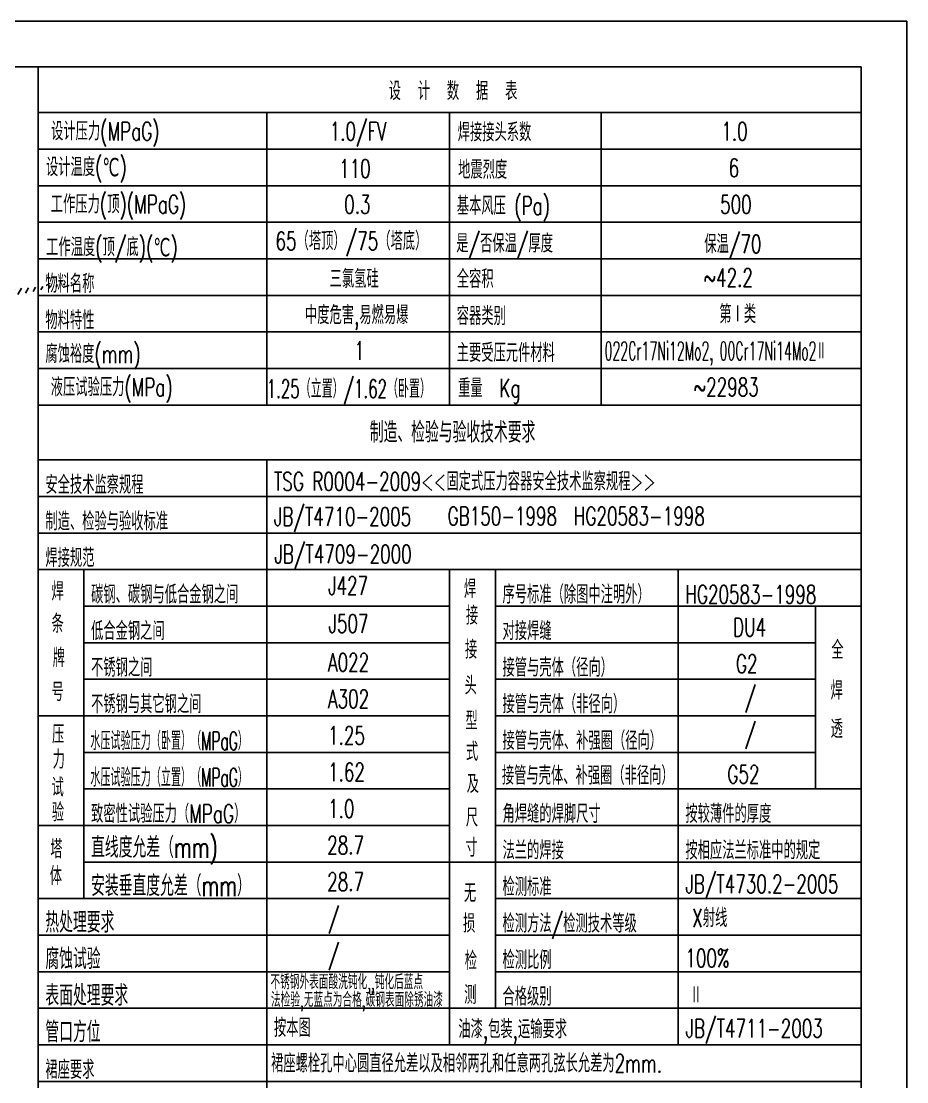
# Model space of a CAD drawing. Header units: millimetres. Extents: x -1250 to 28450, y -500 to 41550.
# Drawn here: x 18764 to 28450, y 29946 to 41550 of the extents above; entities that cross this region are included whole.
import ezdxf

# ---------------------------------------------------------------- set-up
doc = ezdxf.new("R2010")
doc.units = ezdxf.units.MM
doc.header["$LTSCALE"] = 500
for name, color, linetype in [('1轮廓实线层', 7, 'Continuous'), ('2细线层', 4, 'Continuous'), ('5剖面线层', 2, 'Continuous'), ('6文字层', 3, 'Continuous'), ('图框层', 7, 'Continuous'), ('尺寸线', 4, 'Continuous')]:
    doc.layers.add(name, color=color, linetype=linetype)
doc.styles.add('PC_TEXTSTYLE', font='romans.shx', dxfattribs={"width": 0.67, "bigfont": 'hzfs.shx'})

msp = doc.modelspace()

# ---------------------------------------------------------------- hatches: boundary and pattern name
at = {"layer": '5剖面线层'}
h = msp.add_hatch(dxfattribs=at)
h.set_pattern_fill('ANSI31', color=256, scale=20, angle=15, style=0)
h.set_pattern_definition([(59.99999999999999, (760.5491985457484, 5404.963690685632), (-54.99261314031185, 31.75000000000001), [])])
edge = h.paths.add_edge_path()
edge.add_spline(control_points=[(15347.64448474233, 38005.39774429286), (15268.50466436542, 37977.22012432595), (15190.0184156848, 37948.56192174309), (14895.34750383579, 37838.23726530466), (14683.7387555288, 37753.36449524434), (14477.82275759969, 37664.97762327793)], knot_values=[5.331202439561146, 5.331202439561146, 5.331202439561146, 5.331202439561146, 5.355121068494465, 5.355121068494465, 5.421783408704784, 5.421783408704784, 5.421783408704784, 5.421783408704784], degree=3, periodic=0)
edge.add_spline(control_points=[(14477.82275759965, 37664.97762327791), (14479.12788409781, 37653.24256392985), (14494.96148971193, 37611.82964718401), (14654.31192453605, 37569.06517526338), (14615.78538244987, 37439.14626262125), (14591.38787975574, 37356.87318931729)], knot_values=[73.55408875511456, 73.55408875511456, 73.55408875511456, 73.55408875511456, 94.41648195735753, 155.2104170394599, 260.1871358237849, 260.1871358237849, 260.1871358237849, 260.1871358237849], degree=3, periodic=0)
edge.add_ellipse((22388.97477291503, 32891.89941783214), major_axis=(-12000, 0), ratio=0.5, start_angle=304.46461758902564, end_angle=310.3617997826329, ccw=False)
edge.add_line((15598.2083918142, 37838.75427615653), (15595.12214499047, 37847.74720227837))
edge.add_line((15595.12214499047, 37847.74720227837), (15347.64448474229, 38005.39774429284))
edge = h.paths.add_edge_path()
edge.add_ellipse((22388.97477291503, 32891.89941783214), major_axis=(-12000, 0), ratio=0.5, start_angle=296.62577303345836, end_angle=300.846477528423, ccw=False)
edge.add_spline(control_points=[(17011.03971505595, 38255.61581864629), (17011.22934100748, 38297.26148737821), (17055.25681520729, 38389.71686949969), (17028.15564233989, 38467.81303171957), (17007.40381598019, 38502.0392199607)], knot_values=[164.902573718084, 164.902573718084, 164.902573718084, 164.902573718109, 234.8978918791663, 294.4505016063489, 294.4505016063489, 294.4505016063489, 294.4505016063489], degree=3, periodic=0)
edge.add_spline(control_points=[(17007.40381598015, 38502.03921996069), (16819.19664624361, 38455.4544787397), (16633.3388394566, 38406.41583049914), (16398.89049051296, 38340.61130877049), (16347.90625987608, 38326.05717290251), (16297.12961229017, 38311.31740565051)], knot_values=[5.172066483705583, 5.172066483705583, 5.172066483705583, 5.172066483705583, 5.223909165165447, 5.223909165165447, 5.238389359644483, 5.238389359644483, 5.238389359644483, 5.238389359644483], degree=3, periodic=0)
edge.add_line((16297.12961229025, 38311.31740565053), (16231.88651485721, 38050.34453209163))
edge.add_line((16231.88651485721, 38050.34453209163), (16236.10110312348, 38043.16493233403))
h = msp.add_hatch(color=256, dxfattribs=at)
edge = h.paths.add_edge_path()
edge.add_line((16297.13469164838, 38311.33772312052), (16075.91575240297, 38310.03193198907))
edge.add_line((16075.91575240296, 38310.03193198907), (16230.89034944367, 38041.60805603184))
edge.add_ellipse((22388.97477291503, 32891.89941783214), major_axis=(-12000, 0), ratio=0.5, start_angle=300.8631638048709, end_angle=300.87546063071375, ccw=False)
edge.add_line((16233.10095320327, 38042.26876176719), (16230.84460265511, 38046.1768755567))
edge.add_line((16230.84460265511, 38046.1768755567), (16297.13469164838, 38311.33772312052))
h = msp.add_hatch(color=256, dxfattribs=at)
edge = h.paths.add_edge_path()
edge.add_line((16231.88651485721, 38050.34453209164), (16230.84460265511, 38046.1768755567))
edge.add_line((16230.84460265511, 38046.17687555669), (16233.10096735131, 38042.26873726239))
edge.add_ellipse((22388.97477291503, 32891.89941783214), major_axis=(-12000, 0), ratio=0.5, start_angle=300.846477528423, end_angle=300.87546063071375, ccw=False)
edge.add_line((16236.10110312348, 38043.16493233404), (16231.88651485721, 38050.34453209164))

# ---------------------------------------------------------------- linework, layer by layer
at = {"layer": '1轮廓实线层'}
msp.add_line((18949.71515584862, 41050.0000000002), (18949.71515584807, 16161.95796909858), dxfattribs=at)
at = {"layer": '2细线层'}
for q in [(-1250, 41550), (28450, -500)]:
    msp.add_line((28450, 41550), q, dxfattribs=at)
at = {"layer": '图框层'}
for q in [(0, 41050), (27950, 0)]:
    msp.add_line((27950, 41050), q, dxfattribs=at)
at = {"layer": '尺寸线'}
for p, q in [((18949.71515584817, 40549.98417532511), (27950, 40549.98417532511)), ((21449.79427922433, 40549.98417532527), (21449.79427922342, 37349.79144103514)), ((23449.85757792475, 40549.98417532527), (23449.85757792397, 37349.79144103514)), ((25105.62464340683, 40549.98417532527), (25105.62464340602, 37349.79144103514)), ((18949.71515584817, 40149.97151558502), (27950, 40149.97151558502)), ((18949.71515584817, 39749.95885584494), (27950, 39749.95885584494)), ((18949.71515584817, 39349.94619610486), (27950, 39349.94619610486)), ((18949.71515584817, 38949.93353636479), (27950, 38949.93353636479)), ((18949.71515584817, 38549.9208766247), (27950, 38549.9208766247)), ((18949.71515584806, 38149.90821688461), (27949.99999999987, 38149.90821688461)), ((18949.71515584806, 37749.89555714474), (27949.99999999987, 37749.89555714474)), ((18949.71515584806, 37349.79144103514), (27949.99999999987, 37349.79144103514)), ((18949.71515584851, 36749.86390779456), (27950.00000000032, 36749.86390779456)), ((21449.79427922465, 36749.86390779456), (21449.79427922613, 29549.63603247316)), ((18949.71515584851, 36349.85124805447), (27950.00000000032, 36349.85124805447)), ((18949.71515584851, 35949.83858831438), (27950.00000000032, 35949.83858831438)), ((18949.71515584851, 35549.8259285743), (27950.00000000032, 35549.8259285743)), ((19449.73098052365, 35549.8259285743), (19449.73098052434, 31949.71199091359)), ((23449.85757792364, 35549.8259285743), (23449.85757792364, 30349.66135195328)), ((23949.8734025987, 35549.8259285743), (23949.8734025987, 30749.67401169338)), ((25949.93670130056, 35549.8259285743), (25949.93670129899, 30349.66135195328)), ((19449.73098052365, 35149.8132688344), (23449.85757792296, 35149.81326883425)), ((23949.8734025981, 35149.81326883425), (27950.00000000032, 35149.81326883425)), ((27449.98417532662, 35149.81326883425), (27449.98417532662, 33149.74997013385)), ((19449.73098052365, 34749.80060909431), (23449.85757792296, 34749.80060909431)), ((23949.8734025981, 34749.80060909431), (27449.98417532739, 34749.80060909431)), ((19449.73098052365, 34349.78794935424), (23449.85757792296, 34349.78794935409)), ((23949.8734025981, 34349.78794935409), (27449.98417532739, 34349.78794935409)), ((18949.71515584851, 33949.77528961403), (23449.85757792364, 33949.77528961403)), ((23949.8734025987, 33949.77528961403), (27449.98417532662, 33949.77528961382)), ((19449.73098052365, 33549.76262987393), (23449.85757792364, 33549.76262987393)), ((23949.8734025987, 33549.76262987393), (27449.98417532662, 33549.76262987409)), ((19449.73098052365, 33149.74997013385), (23449.85757792364, 33149.74997013385)), ((23949.8734025987, 33149.74997013385), (27950.00000000032, 33149.74997013385)), ((18949.71515584851, 32749.73731039377), (23449.85757792364, 32749.73731039377)), ((23949.8734025987, 32749.73731039377), (27950.00000000032, 32749.73731039377)), ((19449.73098052365, 32349.72465065371), (27950.00000000032, 32349.72465065371)), ((18949.71515584851, 31949.71199091359), (23449.85757792364, 31949.71199091359)), ((23949.8734025987, 31949.71199091359), (27950.00000000032, 31949.71199091359)), ((18949.71515584851, 31549.69933117355), (23449.85757792364, 31549.69933117355)), ((23949.8734025987, 31549.69933117355), (27950.00000000032, 31549.69933117355)), ((18949.71515584851, 31149.68667143345), (23449.85757792364, 31149.68667143345)), ((23949.8734025987, 31149.68667143345), (27950.00000000032, 31149.68667143345)), ((18949.71515584851, 30749.67401169338), (27950.00000000032, 30749.67401169338)), ((18949.71515584851, 30349.6613519533), (27950.00000000032, 30349.6613519533)), ((18949.71515584851, 29949.64869221322), (27950.00000000032, 29949.64869221322))]:
    msp.add_line(p, q, dxfattribs=at)

# ---------------------------------------------------------------- texts
at = {"layer": '6文字层', "style": 'PC_TEXTSTYLE'}
for s, height, width, p in [('1.0/FV', 200.31408, 0.6700000166893005, (22138.28672453794, 40245.48532664599)), ('焊接接头系数', 200.31408, 0.6700000166893005, (23537.95424941998, 40235.10622076378)), ('1.0', 200.31408, 0.6700000166893005, (26421.88067027156, 40245.48532664472)), ('110', 200.3139972686768, 0.6700000166893005, (22241.43942748902, 39837.00095949905)), ('地震烈度', 200.31408, 0.6700000166893005, (23542.70664673705, 39825.59631856114)), ('6', 200.31408, 0.6700000166893005, (26501.59616057119, 39845.47266690591)), ('0.3', 200.31408, 0.6700000166893005, (22297.11637492154, 39445.46000716584)), ('基本风压 (Pa)', 200.31408, 0.6700000166893005, (23528.44969669767, 39430.48885649796)), ('500', 200.31408, 0.6700000166893005, (26408.30659218056, 39445.46000716584)), ('65（塔顶）/75（塔底）', 200.3139972686768, 0.6700000166893005, (21545.89009557967, 39045.44734742561)), ('是/否保温/厚度', 200.31408, 0.6700000166893005, (23522.46910283209, 39018.70183294752)), ('保温/70', 200.31408, 0.6700000166893005, (26235.24077290575, 39011.68025553511)), ('工作温度(顶/底)(℃)', 200.31408, 0.6700000166893005, (19037.01233147197, 38978.08421849624)), ('物料名称', 200.31408, 0.6700000166893005, (19028.30727462186, 38578.07155875616)), ('三氯氢硅', 200.3139972686768, 0.6700000166893005, (22137.82587966585, 38630.89624187444)), ('全容积', 200.31408, 0.6700000166893005, (23528.44969669767, 38629.79878351477)), ('~42.2', 200.3139972686768, 0.6700000166893005, (26226.42635594227, 38645.43468768567)), ('中度危害,易燃易爆', 200.31408, 0.6700000166893005, (21867.89829705602, 38235.38653568229)), ('容器类别', 200.31408, 0.6700000166893005, (23528.44969669754, 38224.63536642354)), ('第Ⅰ类', 200.31408, 0.6700000166893005, (26399.5672990208, 38245.42202794577)), ('物料特性', 200.31408, 0.6700000166893005, (19028.30727462174, 38178.05889901608)), ('腐蚀裕度(mm)', 200.31408, 0.6700000166893005, (19028.30727462162, 37809.48946406921)), ('1', 200.31408, 0.6700000166893005, (22406.28147516686, 37845.40936820606)), ('主要受压元件材料', 200.31408, 0.6700000166893005, (23527.44061876096, 37822.24126160535)), ('022Cr17Ni12Mo2, 00Cr17Ni14Mo2Ⅱ', 200.3139972686768, 0.5, (25145.23494877167, 37842.9518562562)), ('1.25（立置）/1.62（卧置）', 200.3139972686768, 0.6000000238418579, (21449.79427922345, 37428.10519598854)), ('重量  Kg', 200.3139972686768, 0.6700000166893005, (23542.70153154516, 37435.35766604374)), ('~22983', 200.3139972686768, 0.6700000166893005, (26117.89186369546, 37446.97066782846)), ('安全技术监察规程', 200.31408, 0.6700000166893005, (19028.30727462218, 36378.0019301859)), ('TSG R0004-2009<<固定式压力容器安全技术监察规程>>', 200.31408, 0.6700000166893005, (21528.38639799824, 36413.98911699944)), ('JB/T4710-2005', 200.31408, 0.6700000166893005, (21528.38639799824, 36029.39961199361)), ('GB150-1998  HG20583-1998', 200.3139972686768, 0.6700000166893005, (23428.17556643377, 36034.48244427537)), ('制造、检验与验收标准', 200.31408, 0.6700000166893005, (19028.30727462218, 35977.98927044583)), ('焊接规范', 200.31408, 0.6700000166893005, (19028.30727462218, 35577.97661070577)), ('JB/T4709-2000', 200.31408, 0.6700000166893005, (21533.53130748979, 35619.10493621391)), ('焊', 200.31408, 0.6700000166893005, (19095.92336910218, 35211.67892805998)), ('碳钢、碳钢与低合金钢之间', 200.31408, 0.6700000166893005, (19528.32309929724, 35177.96395096584)), ('J427', 200.31408, 0.6700000166893005, (22121.03666223314, 35273.92672379201)), ('焊', 200.31408, 0.6700000166893005, (23606.53947642369, 35238.041672913)), ('序号标准（除图中注明外）', 200.31408, 0.6700000166893005, (24028.46552137159, 35177.96395096568)), ('HG20583-1998', 200.31408, 0.6700000166893005, (26028.52882007415, 35177.96395096568)), ('接', 200.31408, 0.6700000166893005, (23627.65886109884, 34947.60570759208)), ('条', 200.31408, 0.6700000166893005, (19095.92336910218, 34857.74637908765)), ('J507', 200.31408, 0.6700000166893005, (22125.66660552357, 34859.56747924086)), ('低合金钢之间', 200.31408, 0.6700000166893005, (19528.32309929724, 34777.95129122579)), ('对接焊缝', 200.31408, 0.6700000166893005, (24028.46552137238, 34777.95129122579)), ('DU4', 200.31408, 0.6700000166893005, (26549.42542999045, 34818.90671603043)), ('牌', 200.31408, 0.6700000166893005, (19108.81073555575, 34484.50050189623)), ('接', 200.31408, 0.6700000166893005, (23618.04537775263, 34574.96110417265)), ('全', 200.31408, 0.6700000166893005, (27624.69165241596, 34572.05840320582)), ('不锈钢之间', 200.31408, 0.6700000166893005, (19528.32309929724, 34377.9386314857)), ('A022', 200.3139972686768, 0.6700000166893005, (22121.03666223536, 34434.33826760922)), ('接管与壳体（径向）', 200.31408, 0.6700000166893005, (24028.46552137238, 34377.93863148552)), ('G2', 200.31408, 0.6700000166893005, (26581.406384492, 34418.89405629019)), ('头', 200.31408, 0.6700000166893005, (23613.2007877192, 34183.0861068468)), ('号', 200.31408, 0.6700000166893005, (19095.92336910218, 34111.25462470481)), ('A302', 200.31408, 0.6700000166893005, (22121.03666223536, 34034.32560786914)), ('/', 200.31408, 0.6700000166893005, (26677.34901098182, 34054.20964120877)), ('焊', 200.31408, 0.6700000166893005, (27616.89489033195, 34127.58231764288)), ('不锈钢与其它钢之间', 200.31408, 0.6700000166893005, (19528.32309929724, 33977.92597174545)), ('接管与壳体（非径向）', 200.31408, 0.6700000166893005, (24028.46552137238, 33977.92597174545)), ('型', 200.31408, 0.6700000166893005, (23622.88996778596, 33796.21826868897)), ('/', 200.31408, 0.6700000166893005, (26677.34901098172, 33654.1969814689)), ('透', 200.31408, 0.6700000166893005, (27616.89489033195, 33706.49370844297)), ('压', 200.31408, 0.6700000166893005, (19102.05480336234, 33647.77621459751)), ('水压试验压力（卧置）（MPaG）', 200.31408, 0.550000011920929, (19520.46388741991, 33575.09824379223)), ('1.25', 200.3139972686768, 0.6700000166893005, (22121.03666223536, 33634.31294812906)), ('接管与壳体、补强圈（径向）', 200.31408, 0.6700000166893005, (24028.46552137238, 33577.91331200537)), ('式', 200.31408, 0.6700000166893005, (23627.71563363924, 33457.49379942635)), ('力', 200.31408, 0.6700000166893005, (19108.31870688058, 33371.63605153967)), ('1.62', 200.3139972686768, 0.6700000166893005, (22121.03666223536, 33234.300288389)), ('接管与壳体、补强圈（非径向）', 200.31408, 0.6700000166893005, (24021.54941492028, 33196.72970601231)), ('水压试验压力（立置）（MPaG）', 200.31408, 0.550000011920929, (19520.46388742055, 33175.08558405217)), ('及', 200.31408, 0.6700000166893005, (23637.36696534282, 33104.36986000913)), ('G52', 200.31408, 0.6700000166893005, (26487.84651057324, 33209.4869621179)), ('试', 200.31408, 0.6700000166893005, (19095.77197566394, 33067.24638800019)), ('验', 200.31408, 0.6700000166893005, (19098.91338951315, 32794.23699526975)), ('致密性试验压力（MPaG）', 200.31408, 0.6700000166893005, (19528.32309929792, 32777.88799252521)), ('1.0', 200.31408, 0.6700000166893005, (22121.03666223536, 32834.2876286489)), ('角焊缝的焊脚尺寸', 200.31408, 0.6700000166893005, (24028.46552137238, 32777.88799252521)), ('按较薄件的厚度', 200.31408, 0.6700000166893005, (26028.52882007415, 32777.88799252521)), ('尺', 200.31408, 0.6700000166893005, (23627.67778527896, 32736.72204896824)), ('塔', 200.31408, 0.6700000166893005, (19082.3925805324, 32391.83970693947)), ('直线度允差（mm)', 225.35334, 0.6700000166893005, (19528.32309929792, 32397.13062850863)), ('28.7', 200.31408, 0.6700000166893005, (22111.06687569748, 32434.27496890886)), ('寸', 200.31408, 0.6700000166893005, (23622.83319524553, 32408.20886703535)), ('法兰的焊接', 200.31408, 0.6700000166893005, (24028.46552137238, 32377.87533278514)), ('按相应法兰标准中的规定', 200.31408, 0.6700000166893005, (26028.52882007347, 32377.87533278514)), ('体', 200.31408, 0.6700000166893005, (19076.52608479135, 32097.61986357337)), ('安装垂直度允差（mm）', 225.35334, 0.6700000166893005, (19528.32309929792, 31977.86267304507)), ('28.7', 200.31408, 0.6700000166893005, (22111.06687569748, 32034.26230916876)), ('检测标准', 200.31408, 0.6700000166893005, (24028.46552137238, 31977.86267304507)), ('JB/T4730.2-2005', 200.31408, 0.6700000166893005, (26028.52882007347, 32009.8219246282)), ('无', 200.31408, 0.6700000166893005, (23605.7635850522, 31910.4267515733)), ('热处理要求', 225.35334, 0.6700000166893005, (19028.30727462276, 31577.85001330498)), ('/', 200.31408, 0.6700000166893005, (22121.03666223605, 31634.24964942868)), ('损', 200.31408, 0.6700000166893005, (23596.54750948329, 31578.21262590646)), ('检测方法/检测技术等级', 200.31408, 0.6700000166893005, (24028.46552137238, 31577.85001330498)), ('X射线', 200.31408, 0.6700000166893005, (26104.0020770784, 31639.12499557811)), ('/', 200.31408, 0.6700000166893005, (22121.03666223605, 31234.23698968859)), ('腐蚀试验', 225.35334, 0.6700000166893005, (19028.30727462218, 31177.8373535649)), ('检', 200.31408, 0.6700000166893005, (23615.75555199553, 31170.23800500454)), ('检测比例', 200.31408, 0.6700000166893005, (24028.46552137238, 31177.8373535649)), ('100%%%', 200.31408, 0.6700000166893005, (26028.52882007271, 31199.14366733967)), ('不锈钢外表面酸洗钝化,,钝化后蓝点', 160.2512663879299, 0.6000000238418579, (21490.41006312165, 30958.4803721938)), ('表面处理要求', 225.35334, 0.6700000166893005, (19028.30727462218, 30777.82469382483)), ('测', 200.31408, 0.6700000166893005, (23609.24563413823, 30796.41158761859)), ('合格级别', 200.31408, 0.6700000166893005, (24028.46552137238, 30777.82469382483)), ('Ⅱ', 200.31408, 0.6700000166893005, (26077.94325492925, 30795.62981479228)), ('法检验,无蓝点为合格,碳钢表面除锈油漆', 160.2514982223511, 0.6000000238418579, (21495.97454090251, 30763.85328705143)), ('按本图', 200.3139972686768, 0.6700000166893005, (21528.38639799964, 30436.85674094506)), ('油漆,包装,运输要求', 200.31408, 0.6700000166893005, (23544.98450954217, 30421.53394504074)), ('JB/T4711-2003', 200.31408, 0.6700000166893005, (26030.47789606277, 30429.86716366635)), ('管口方位', 225.35334, 0.6700000166893005, (19028.30727462202, 30377.81203408474)), ('裙座要求', 200.31408, 0.6700000166893005, (19028.30727462218, 29977.7993743447)), ('裙座螺栓孔中心圆直径允差以及相邻两孔和任意两孔弦长允差为2mm.', 200.31408, 0.6700000166893005, (21496.91816515031, 30047.77355648791))]:
    msp.add_text(s, height=height, dxfattribs=dict(at, width=width)).set_placement(p)
at = {"layer": '6文字层', "width": 3000.094948050577, "attachment_point": 5, "style": 'PC_TEXTSTYLE'}
for s, insert, char_height in [('设  计  数  据  表', (23487.03328089236, 40786.0831404952), 200.31408), ('设计压力{\\Fromans|c0;(MPaG)}', (19684.72033394727, 40312.71395439818), 200.31408), ('设计温度{\\Ftxt.shx|c0;(}℃{\\Ftxt.shx|c0;)}', (19477.07502520818, 39920.45538587295), 200.31408), ('工作压力(顶){\\Fromans|c0;(MPaG)}', (19828.54417329302, 39514.34862460838), 200.31408), ('液压试验压力{\\Fromans|c0;(MPa)}', (19754.52695730899, 37512.53387984831), 200.31408), ('制造、检验与验收技术要求', (23482.04266399477, 37051.35562144337), 225.35334)]:
    msp.add_mtext(s, dxfattribs=dict(at, insert=insert, char_height=char_height))

doc.saveas('drawing.dxf')
